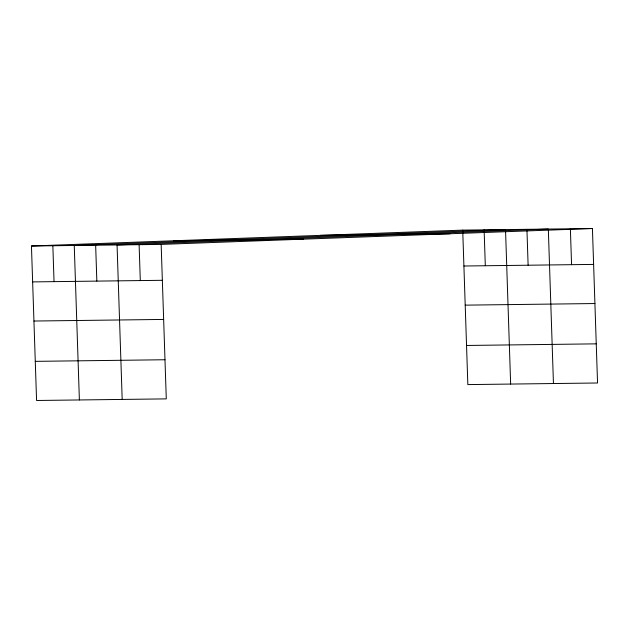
<?xml version="1.0" encoding="UTF-8"?>
<svg xmlns="http://www.w3.org/2000/svg" width="629" height="629" viewBox="0 0 629 629"><rect width="100%" height="100%" fill="white"/><g stroke="black" fill="none" stroke-linecap="round" stroke-linejoin="round"><path stroke-width="0.94" d="M31.45 246.01L161.158 244.406L166.284 398.88L36.576 400.484L31.45 246.01L462.716 230.12L592.424 228.516L597.55 382.99L467.842 384.594L462.716 230.12M161.158 244.406L592.424 228.516M320.397 235.364L450.105 233.76M173.769 240.773L303.477 239.162M463.911 266.012L593.619 264.408M32.637 281.902L162.345 280.298M465.208 305.144L594.916 303.54M33.942 321.034L163.65 319.43M466.545 345.463L596.253 343.851M35.279 361.353L164.987 359.749M570.377 228.791L571.564 264.675M553.449 383.533L548.323 229.058L117.057 244.948L122.183 399.423M526.921 229.326L528.116 265.218M510.646 384.067L505.519 229.593L74.253 245.483L79.38 399.958M484.118 229.86L485.313 265.745M139.111 244.681L140.298 280.565M95.655 245.216L96.842 281.108M52.852 245.75L54.039 281.635"/></g></svg>
